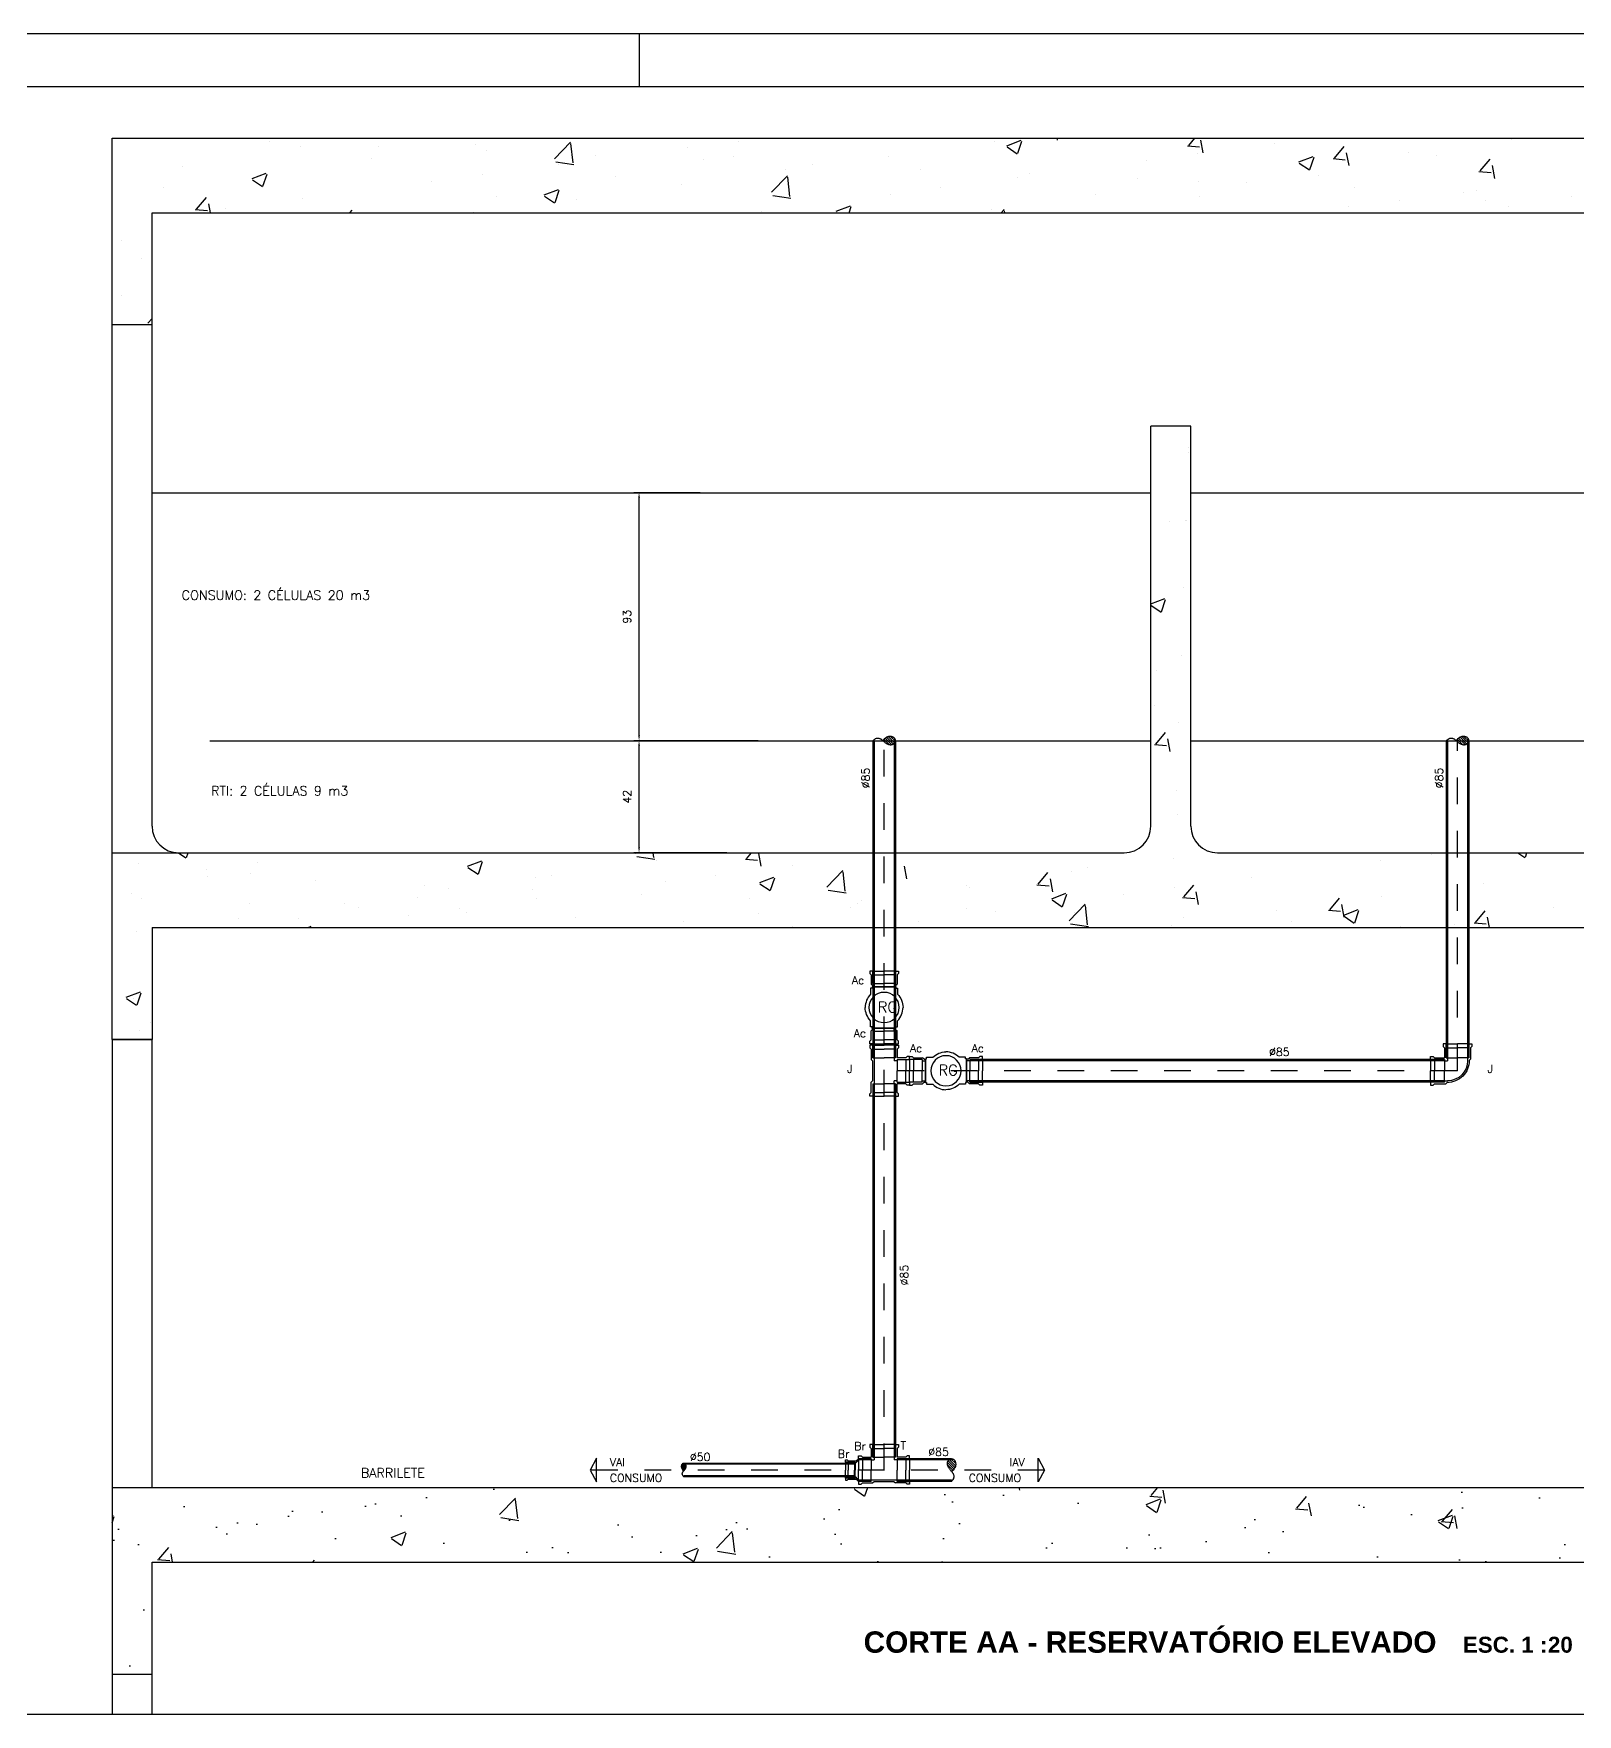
# Model space of a CAD drawing. Header units: millimetres. Extents: x -2485 to 3289, y -257 to 1952.
# Drawn here: x 23.57 to 29.36, y 5.38 to 11.68 of the extents above; entities that cross this region are included whole.
import ezdxf
from ezdxf.enums import TextEntityAlignment as Align

# ---------------------------------------------------------------- set-up
doc = ezdxf.new("R2010")
doc.units = ezdxf.units.MM
doc.header["$LTSCALE"] = 0.3
doc.linetypes.add('CONTINUO', pattern=[0])
doc.linetypes.add('HID', pattern=[0.37, 0.07, -0.1, 0.03, -0.1, 0.07])
for name, color, linetype in [('AF', 4, 'Continuous'), ('PAREDE', 7, 'CONTINUO'), ('TEX', 11, 'Continuous'), ('TEXTO', 3, 'Continuous'), ('TUB', 1, 'Continuous')]:
    doc.layers.add(name, color=color, linetype=linetype)
doc.layers.add('PROJETO ÁGUA', color=140, linetype='Continuous', lineweight=15)
doc.styles.add('ROMAND', font='romand')
doc.styles.add('ROMANS', font='romans.shx', dxfattribs={"height": 0.03})
doc.styles.add('SANSSERIFBOLD', font='sasb____.pfb')
doc.dimstyles.new('20', dxfattribs={"dimtxt": 0.03, "dimasz": 0.02, "dimexe": 0.02, "dimexo": 0.02, "dimgap": 0.03, "dimtad": 1, "dimdec": 3, "dimlfac": 100, "dimdsep": 46, "dimtxsty": 'ROMANS', "dimcen": 0.02, "dimclrd": 11, "dimclre": 11, "dimclrt": 3, "dimadec": 0, "dimazin": 0, "dimtfac": 3.333333, "dimtdec": 3, "dimtix": 1, "dimtmove": 2, "dimatfit": 3, "dimfxl": 0, "dimtolj": 1, "dimarcsym": 0})

# ---------------------------------------------------------------- blocks, each defined once
blk = doc.blocks.new('*D79')
at = {"layer": 'PROJETO ÁGUA', "color": 11, "lineweight": -2}
for p, q in [((26.2846, 9.0284), (25.8184, 9.0284)), ((25.8384, 8.6284), (25.8384, 9.0084)), ((26.1674, 8.6084), (25.8184, 8.6084))]:
    blk.add_line(p, q, dxfattribs=at)
at = {"layer": 'PROJETO ÁGUA', "color": 11}
for points in [[(25.8351, 9.0084), (25.8418, 9.0084), (25.8384, 9.0284)], [(25.8351, 8.6284), (25.8418, 8.6284), (25.8384, 8.6084)]]:
    blk.add_solid(points, dxfattribs=at)
at = {"layer": 'PROJETO ÁGUA', "color": 3, "insert": (25.7934, 8.8184), "char_height": 0.03, "attachment_point": 5, "rotation": 90, "style": 'ROMANS'}
blk.add_mtext('\\A1;42', dxfattribs=at)
blk = doc.blocks.new('*D80')
at = {"layer": 'PROJETO ÁGUA', "color": 11, "lineweight": -2}
for p, q in [((26.0674, 9.9584), (25.8184, 9.9584)), ((25.8384, 9.0484), (25.8384, 9.9384)), ((26.2846, 9.0284), (25.8184, 9.0284))]:
    blk.add_line(p, q, dxfattribs=at)
at = {"layer": 'PROJETO ÁGUA', "color": 11}
for points in [[(25.8351, 9.9384), (25.8418, 9.9384), (25.8384, 9.9584)], [(25.8351, 9.0484), (25.8418, 9.0484), (25.8384, 9.0284)]]:
    blk.add_solid(points, dxfattribs=at)
at = {"layer": 'PROJETO ÁGUA', "color": 3, "insert": (25.7934, 9.4934), "char_height": 0.03, "attachment_point": 5, "rotation": 90, "style": 'ROMANS'}
blk.add_mtext('\\A1;93', dxfattribs=at)
blk = doc.blocks.new('J90A85')
at = {"layer": 'AF', "color": 3}
for p, q in [((0.0485, 0.0378), (0.0378, 0.0378)), ((0.039, 0.0438), (0.0437, 0.0485)), ((0.0865, 0.0485), (0.0437, 0.0485)), ((0.0485, 0.0425), (0.0485, 0)), ((0.0485, 0.0425), (0.101, 0.0425)), ((0.0485, -0.0425), (0.0485, 0)), ((0.0865, 0.0485), (0.0915, 0.0535)), ((0.0865, 0.0425), (0.0865, 0)), ((0.0865, -0.0425), (0.0865, 0)), ((0.101, 0.0535), (0.0915, 0.0535)), ((0.101, 0.0425), (0.101, 0.0535)), ((0.101, 0.0425), (0.101, 0)), ((0.101, -0.0425), (0.101, 0)), ((-0.0438, -0.039), (-0.0485, -0.0437)), ((-0.0485, -0.0865), (-0.0485, -0.0437)), ((-0.0425, -0.0485), (0, -0.0485)), ((-0.0425, -0.0485), (-0.0425, -0.101)), ((-0.0378, -0.0485), (-0.0378, -0.0378)), ((0.0425, -0.0485), (0, -0.0485)), ((0.0485, -0.0378), (0.0378, -0.0378)), ((0.0378, -0.0485), (0.0378, -0.0378)), ((0.0425, -0.0485), (0.0425, -0.101)), ((0.0485, -0.0425), (0.101, -0.0425)), ((0.0865, -0.0485), (0.0485, -0.0485)), ((0.0485, -0.0865), (0.0485, -0.0485)), ((0.0865, -0.0485), (0.0915, -0.0535)), ((0.101, -0.0535), (0.0915, -0.0535)), ((0.101, -0.0425), (0.101, -0.0535)), ((-0.0485, -0.0865), (-0.0535, -0.0915)), ((-0.0535, -0.101), (-0.0535, -0.0915)), ((-0.0425, -0.101), (-0.0535, -0.101)), ((-0.0425, -0.0865), (0, -0.0865)), ((-0.0425, -0.101), (0, -0.101)), ((0.0425, -0.0865), (0, -0.0865)), ((0.0425, -0.101), (0, -0.101)), ((0.0425, -0.101), (0.0535, -0.101)), ((0.0485, -0.0865), (0.0535, -0.0915)), ((0.0535, -0.101), (0.0535, -0.0915))]:
    blk.add_line(p, q, dxfattribs=at)
for radius, start, end in [(0.0816, 89.12318, 180.87682), (0.0756, 90, 180)]:
    blk.add_arc((0.0378, -0.0378), radius, start, end, dxfattribs=at)
blk = doc.blocks.new('BA85')
at = {"layer": 'AF', "color": 7}
for p, q in [((-0.0142, -0.019), (0.0055, 0.0007)), ((-0.0031, 0.0005), (-0.0045, -0.0012)), ((-0.0016, 0.0022), (-0.0031, 0.0005)), ((-0.0002, 0.0039), (-0.0016, 0.0022)), ((0.0012, 0.0055), (-0.0002, 0.0039)), ((0, 0.0425), (0.0038, 0.0385)), ((0.0062, 0), (0.0009, 0.0052)), ((0.0025, 0.0071), (0.0012, 0.0055)), ((0.0037, 0.0085), (0.0025, 0.0071)), ((0.0048, 0.01), (0.0037, 0.0085)), ((0.0038, 0.0385), (0.0066, 0.0349)), ((0.0058, 0.0114), (0.0048, 0.01)), ((0.0067, 0.0128), (0.0058, 0.0114)), ((0.0102, -0.0048), (0.0062, 0)), ((0.0066, 0.0349), (0.0086, 0.0317)), ((0.0075, 0.0143), (0.0067, 0.0128)), ((0.0082, 0.0159), (0.0075, 0.0143)), ((0.0089, 0.0175), (0.0082, 0.0159)), ((0.0086, 0.0317), (0.0097, 0.0287)), ((0.0094, 0.0194), (0.0089, 0.0175)), ((0.01, 0.0214), (0.0094, 0.0194)), ((0.0097, 0.0287), (0.0102, 0.026)), ((0.0103, 0.0236), (0.01, 0.0214)), ((0.0102, 0.026), (0.0103, 0.0236)), ((-0.0146, -0.0225), (-0.0147, -0.0245)), ((-0.0147, -0.0245), (-0.0147, -0.0264)), ((-0.0147, -0.0264), (-0.0144, -0.0283)), ((-0.0144, -0.0206), (-0.0146, -0.0225)), ((-0.0145, -0.0281), (0.0096, -0.0041)), ((-0.0141, -0.0188), (-0.0144, -0.0206)), ((-0.0144, -0.0283), (-0.0141, -0.0302)), ((-0.0137, -0.017), (-0.0141, -0.0188)), ((-0.0141, -0.0302), (-0.0135, -0.032)), ((-0.0131, -0.0152), (-0.0137, -0.017)), ((-0.0135, -0.032), (-0.0128, -0.0337)), ((-0.0124, -0.0134), (-0.0131, -0.0152)), ((-0.0128, -0.0337), (-0.0119, -0.0353)), ((-0.0116, -0.0117), (-0.0124, -0.0134)), ((-0.0122, -0.0348), (0.0131, -0.0094)), ((-0.0119, -0.0353), (-0.0108, -0.0368)), ((-0.0107, -0.01), (-0.0116, -0.0117)), ((-0.0108, -0.0368), (-0.0095, -0.0381)), ((-0.0097, -0.0082), (-0.0107, -0.01)), ((-0.0085, -0.0065), (-0.0097, -0.0082)), ((-0.0095, -0.0381), (-0.0081, -0.0393)), ((-0.0073, -0.0047), (-0.0085, -0.0065)), ((-0.0081, -0.0393), (-0.0066, -0.0404)), ((-0.008, -0.0394), (0.0156, -0.0158)), ((-0.0059, -0.003), (-0.0073, -0.0047)), ((-0.0066, -0.0404), (-0.005, -0.0412)), ((-0.0045, -0.0012), (-0.0059, -0.003)), ((-0.005, -0.0412), (-0.0033, -0.0418)), ((-0.0033, -0.0418), (-0.0016, -0.0423)), ((-0.0019, -0.0422), (0.0162, -0.0241)), ((-0.0016, -0.0423), (0, -0.0425)), ((0, -0.0425), (0.0016, -0.0425)), ((0.0016, -0.0425), (0.0031, -0.0423)), ((0.0031, -0.0423), (0.0046, -0.0419)), ((0.0046, -0.0419), (0.006, -0.0413)), ((0.006, -0.0413), (0.0074, -0.0406)), ((0.0074, -0.0406), (0.0086, -0.0398)), ((0.0086, -0.0398), (0.0098, -0.0389)), ((0.0098, -0.0389), (0.0108, -0.0379)), ((0.013, -0.0092), (0.0102, -0.0048)), ((0.0108, -0.0379), (0.0118, -0.0369)), ((0.0118, -0.0369), (0.0127, -0.0358)), ((0.0127, -0.0358), (0.0134, -0.0345)), ((0.0149, -0.0132), (0.013, -0.0092)), ((0.0134, -0.0345), (0.0141, -0.0332)), ((0.0141, -0.0332), (0.0147, -0.0316)), ((0.0147, -0.0316), (0.0152, -0.0299)), ((0.0159, -0.0168), (0.0149, -0.0132)), ((0.0152, -0.0299), (0.0157, -0.0279)), ((0.0157, -0.0279), (0.016, -0.0256)), ((0.0163, -0.0201), (0.0159, -0.0168)), ((0.016, -0.0256), (0.0163, -0.023)), ((0.0163, -0.023), (0.0163, -0.0201))]:
    blk.add_line(p, q, dxfattribs=at)
blk = doc.blocks.new('85')
at = {"layer": 'TEX', "color": 9, "style": 'ROMANS'}
blk.add_text('%%c85', height=0.03, dxfattribs=at).set_placement((0, 0))
blk = doc.blocks.new('ADC85')
at = {"layer": 'AF', "color": 3}
for p, q in [((0, 0.043), (0, 0)), ((0.0052, 0.043), (0, 0.043)), ((0.0124, 0.0378), (0, 0.0378)), ((0, -0.043), (0, 0)), ((0.0052, 0.043), (0.0107, 0.0485)), ((0.0449, 0.0485), (0.0107, 0.0485)), ((0.0124, 0.0425), (0.0124, 0)), ((0.0124, 0.0425), (0.0594, 0.0425)), ((0.0124, -0.0425), (0.0124, 0)), ((0.0449, 0.0485), (0.0499, 0.0535)), ((0.0449, 0.0425), (0.0449, 0)), ((0.0449, -0.0425), (0.0449, 0)), ((0.0594, 0.0535), (0.0499, 0.0535)), ((0.0594, 0.0425), (0.0594, 0.0535)), ((0.0594, 0.0425), (0.0594, 0)), ((0.0594, -0.0425), (0.0594, 0)), ((0.0124, -0.0378), (0, -0.0378)), ((0.0052, -0.043), (0, -0.043)), ((0.0052, -0.043), (0.0107, -0.0485)), ((0.0449, -0.0485), (0.0107, -0.0485)), ((0.0124, -0.0425), (0.0594, -0.0425)), ((0.0449, -0.0485), (0.0499, -0.0535)), ((0.0594, -0.0535), (0.0499, -0.0535)), ((0.0594, -0.0425), (0.0594, -0.0535))]:
    blk.add_line(p, q, dxfattribs=at)
blk = doc.blocks.new('rg-85')
at = {"layer": 'AF', "color": 4}
for points in [[(-0.077, 0), (-0.077, 0.0443), (-0.073, 0.0443), (-0.073, 0.0505), (-0.0497, 0.0505, -0.196988), (0, 0.0709)], [(0.077, 0), (0.077, 0.0443), (0.073, 0.0443), (0.073, 0.0505), (0.0497, 0.0505, 0.196988), (0, 0.0709)], [(-0.077, 0), (-0.077, -0.0443), (-0.073, -0.0443), (-0.073, -0.0505), (-0.0497, -0.0505, 0.196988), (0, -0.0709)], [(0.077, 0), (0.077, -0.0443), (0.073, -0.0443), (0.073, -0.0505), (0.0497, -0.0505, -0.196988), (0, -0.0709)]]:
    blk.add_lwpolyline(points, format="xyb", dxfattribs=at)
blk.add_circle((0, 0), 0.0567, dxfattribs=at)
blk = doc.blocks.new('BA85T')
at = {"layer": 'AF', "color": 3}
for p, q in [((0.2037, 0.0425), (0, 0.0425)), ((0.2037, 0.0378), (0, 0.0378)), ((0.2037, -0.0378), (0, -0.0378)), ((0.2037, -0.0425), (0, -0.0425))]:
    blk.add_line(p, q, dxfattribs=at)
at = {"layer": 'AF'}
blk.add_blockref('BA85', (0.2037, 0), dxfattribs=at)
blk = doc.blocks.new('s8e')
at = {"layer": 'TEX', "color": 5}
blk.add_lwpolyline([(0.024, -0.0446), (0.024, 0.0446), (0, 0)], close=True, dxfattribs=at)
at = {"layer": 'TEX', "color": 5, "style": 'ROMANS'}
blk.add_text('VAI', height=0.03, dxfattribs=at).set_placement((0.074, 0.0146))
blk.add_attdef('NOME', (0.074, -0.0446), '', height=0.03, dxfattribs=at)
blk = doc.blocks.new('T85')
at = {"layer": 'AF', "color": 3}
for p, q in [((-0.0425, 0.0955), (-0.0535, 0.0955)), ((-0.0535, 0.0955), (-0.0535, 0.086)), ((-0.0485, 0.081), (-0.0535, 0.086)), ((-0.0485, 0.081), (-0.0485, 0.0425)), ((-0.0425, 0.0955), (0, 0.0955)), ((-0.0425, 0.0485), (-0.0425, 0.0955)), ((-0.0425, 0.081), (0, 0.081)), ((0.0425, 0.0955), (0, 0.0955)), ((0.0425, 0.081), (0, 0.081)), ((0.0425, 0.0955), (0.0535, 0.0955)), ((0.0425, 0.0485), (0.0425, 0.0955)), ((0.0485, 0.081), (0.0535, 0.086)), ((0.0485, 0.081), (0.0485, 0.0485)), ((0.0535, 0.0955), (0.0535, 0.086)), ((-0.0438, 0.0378), (-0.0485, 0.0425)), ((-0.0438, -0.0378), (-0.0438, 0.0378)), ((-0.0425, 0.0485), (0, 0.0485)), ((-0.0378, -0.0485), (-0.0378, 0.0485)), ((0.0425, 0.0485), (0, 0.0485)), ((0.0378, 0.0485), (0.0378, 0.0378)), ((0.0485, 0.0378), (0.0378, 0.0378)), ((0.081, 0.0485), (0.0485, 0.0485)), ((0.0485, 0.0425), (0.0485, 0)), ((0.0485, 0.0425), (0.0955, 0.0425)), ((0.081, 0.0485), (0.086, 0.0535)), ((0.081, 0.0425), (0.081, 0)), ((0.0955, 0.0535), (0.086, 0.0535)), ((0.0955, 0.0425), (0.0955, 0.0535)), ((0.0955, 0.0425), (0.0955, 0)), ((-0.0438, -0.0378), (-0.0485, -0.0425)), ((-0.0485, -0.081), (-0.0485, -0.0425)), ((-0.0425, -0.0485), (0, -0.0485)), ((-0.0425, -0.0485), (-0.0425, -0.0955)), ((0.0425, -0.0485), (0, -0.0485)), ((0.0378, -0.0485), (0.0378, -0.0378)), ((0.0485, -0.0378), (0.0378, -0.0378)), ((0.0425, -0.0485), (0.0425, -0.0955)), ((0.0485, -0.0425), (0.0485, 0)), ((0.0485, -0.0425), (0.0955, -0.0425)), ((0.081, -0.0485), (0.0485, -0.0485)), ((0.0485, -0.081), (0.0485, -0.0485)), ((0.081, -0.0425), (0.081, 0)), ((0.081, -0.0485), (0.086, -0.0535)), ((0.0955, -0.0535), (0.086, -0.0535)), ((0.0955, -0.0425), (0.0955, 0)), ((0.0955, -0.0425), (0.0955, -0.0535)), ((-0.0485, -0.081), (-0.0535, -0.086)), ((-0.0535, -0.0955), (-0.0535, -0.086)), ((-0.0425, -0.0955), (-0.0535, -0.0955)), ((-0.0425, -0.081), (0, -0.081)), ((-0.0425, -0.0955), (0, -0.0955)), ((0.0425, -0.081), (0, -0.081)), ((0.0425, -0.0955), (0, -0.0955)), ((0.0425, -0.0955), (0.0535, -0.0955)), ((0.0485, -0.081), (0.0535, -0.086)), ((0.0535, -0.0955), (0.0535, -0.086))]:
    blk.add_line(p, q, dxfattribs=at)
blk = doc.blocks.new('BR85X60')
at = {"layer": 'AF', "color": 3}
for p, q in [((0, 0.0425), (0, 0)), ((0, 0.0425), (0.047, 0.0425)), ((0, 0.0383), (0.0454, 0.0383)), ((0, -0.0425), (0, 0)), ((0.0567, 0.0287), (0.0454, 0.0383)), ((0.0567, 0.0342), (0.047, 0.0425)), ((0.086, 0.0342), (0.0567, 0.0342)), ((0.0567, 0.0267), (0.0567, 0.0287)), ((0.0567, 0.0267), (0.06, 0.0267)), ((0.06, 0.03), (0.096, 0.03)), ((0.06, 0.03), (0.06, 0)), ((0.086, 0.0342), (0.0897, 0.038)), ((0.086, 0.03), (0.086, 0)), ((0.096, 0.038), (0.0897, 0.038)), ((0.096, 0.03), (0.096, 0.038)), ((0.096, 0.03), (0.096, 0)), ((0, -0.0383), (0.0454, -0.0383)), ((0, -0.0425), (0.047, -0.0425)), ((0.0567, -0.0287), (0.0454, -0.0383)), ((0.0567, -0.0342), (0.047, -0.0425)), ((0.0567, -0.0267), (0.06, -0.0267)), ((0.0567, -0.0267), (0.0567, -0.0287)), ((0.086, -0.0342), (0.0567, -0.0342)), ((0.06, -0.03), (0.06, 0)), ((0.06, -0.03), (0.096, -0.03)), ((0.086, -0.03), (0.086, 0)), ((0.086, -0.0342), (0.0897, -0.038)), ((0.096, -0.038), (0.0897, -0.038)), ((0.096, -0.03), (0.096, 0)), ((0.096, -0.03), (0.096, -0.038))]:
    blk.add_line(p, q, dxfattribs=at)
blk = doc.blocks.new('BR60X50')
at = {"layer": 'AF', "color": 3}
for p, q in [((0, 0.03), (0.036, 0.03)), ((0, 0.0264), (0, 0.03)), ((0, 0.03), (0, 0)), ((0, -0.03), (0, 0)), ((0.00288, 0.02112), (0.00012, 0.02112)), ((0.00288, 0.025), (0.036, 0.025)), ((0.00288, 0.025), (0.00288, 0)), ((0.00288, 0.02112), (0.00288, 0.025)), ((0.00288, -0.025), (0.00288, 0)), ((0.036, 0.03), (0.036, 0)), ((0, -0.0264), (0, -0.03)), ((0, -0.03), (0.036, -0.03)), ((0.00288, -0.02112), (0.00012, -0.02112)), ((0.00288, -0.02112), (0.00288, -0.025)), ((0.00288, -0.025), (0.036, -0.025)), ((0.036, -0.03), (0.036, 0))]:
    blk.add_line(p, q, dxfattribs=at)
blk = doc.blocks.new('BA50')
at = {"layer": 'AF', "color": 7}
for p, q in [((-0.0083, -0.0112), (0.0032, 0.0004)), ((-0.0018, 0.0003), (-0.0027, -0.0007)), ((-0.0009, 0.0013), (-0.0018, 0.0003)), ((-0.0001, 0.0023), (-0.0009, 0.0013)), ((0.0007, 0.0032), (-0.0001, 0.0023)), ((0, 0.025), (0.0023, 0.0227)), ((0.0037, 0), (0.0005, 0.0031)), ((0.0015, 0.0041), (0.0007, 0.0032)), ((0.0022, 0.005), (0.0015, 0.0041)), ((0.0028, 0.0059), (0.0022, 0.005)), ((0.0023, 0.0227), (0.0039, 0.0206)), ((0.0034, 0.0067), (0.0028, 0.0059)), ((0.0039, 0.0075), (0.0034, 0.0067)), ((0.006, -0.0028), (0.0037, 0)), ((0.0039, 0.0206), (0.005, 0.0186)), ((0.0044, 0.0084), (0.0039, 0.0075)), ((0.0048, 0.0093), (0.0044, 0.0084)), ((0.0052, 0.0103), (0.0048, 0.0093)), ((0.005, 0.0186), (0.0057, 0.0169)), ((0.0056, 0.0114), (0.0052, 0.0103)), ((0.0059, 0.0126), (0.0056, 0.0114)), ((0.0057, 0.0169), (0.006, 0.0153)), ((0.006, 0.0139), (0.0059, 0.0126)), ((0.006, 0.0153), (0.006, 0.0139)), ((-0.0086, -0.0133), (-0.0087, -0.0144)), ((-0.0087, -0.0144), (-0.0086, -0.0155)), ((-0.0085, -0.0121), (-0.0086, -0.0133)), ((-0.0086, -0.0155), (-0.0085, -0.0166)), ((-0.0085, -0.0166), (0.0057, -0.0024)), ((-0.0083, -0.0111), (-0.0085, -0.0121)), ((-0.0085, -0.0166), (-0.0083, -0.0177)), ((-0.008, -0.01), (-0.0083, -0.0111)), ((-0.0083, -0.0177), (-0.008, -0.0188)), ((-0.0077, -0.0089), (-0.008, -0.01)), ((-0.008, -0.0188), (-0.0075, -0.0198)), ((-0.0073, -0.0079), (-0.0077, -0.0089)), ((-0.0075, -0.0198), (-0.007, -0.0208)), ((-0.0068, -0.0069), (-0.0073, -0.0079)), ((-0.0072, -0.0204), (0.0077, -0.0055)), ((-0.007, -0.0208), (-0.0063, -0.0216)), ((-0.0063, -0.0059), (-0.0068, -0.0069)), ((-0.0057, -0.0048), (-0.0063, -0.0059)), ((-0.0063, -0.0216), (-0.0056, -0.0224)), ((-0.005, -0.0038), (-0.0057, -0.0048)), ((-0.0056, -0.0224), (-0.0048, -0.0231)), ((-0.0043, -0.0028), (-0.005, -0.0038)), ((-0.0048, -0.0231), (-0.0039, -0.0237)), ((-0.0047, -0.0232), (0.0092, -0.0093)), ((-0.0035, -0.0017), (-0.0043, -0.0028)), ((-0.0039, -0.0237), (-0.0029, -0.0242)), ((-0.0027, -0.0007), (-0.0035, -0.0017)), ((-0.0029, -0.0242), (-0.0019, -0.0246)), ((-0.0019, -0.0246), (-0.001, -0.0249)), ((-0.0011, -0.0248), (0.0095, -0.0142)), ((-0.001, -0.0249), (0, -0.025)), ((0, -0.025), (0.0009, -0.025)), ((0.0009, -0.025), (0.0018, -0.0249)), ((0.0018, -0.0249), (0.0027, -0.0246)), ((0.0027, -0.0246), (0.0035, -0.0243)), ((0.0035, -0.0243), (0.0043, -0.0239)), ((0.0043, -0.0239), (0.0051, -0.0234)), ((0.0051, -0.0234), (0.0058, -0.0229)), ((0.0058, -0.0229), (0.0064, -0.0223)), ((0.0077, -0.0054), (0.006, -0.0028)), ((0.0064, -0.0223), (0.0069, -0.0217)), ((0.0069, -0.0217), (0.0075, -0.021)), ((0.0075, -0.021), (0.0079, -0.0203)), ((0.0088, -0.0078), (0.0077, -0.0054)), ((0.0079, -0.0203), (0.0083, -0.0195)), ((0.0083, -0.0195), (0.0087, -0.0186)), ((0.0087, -0.0186), (0.009, -0.0176)), ((0.0094, -0.0099), (0.0088, -0.0078)), ((0.009, -0.0176), (0.0092, -0.0164)), ((0.0092, -0.0164), (0.0094, -0.0151)), ((0.0096, -0.0118), (0.0094, -0.0099)), ((0.0094, -0.0151), (0.0096, -0.0135)), ((0.0096, -0.0135), (0.0096, -0.0118))]:
    blk.add_line(p, q, dxfattribs=at)
blk = doc.blocks.new('50')
at = {"layer": 'TEX', "color": 9, "style": 'ROMANS'}
blk.add_text('%%c50', height=0.03, dxfattribs=at).set_placement((0, 0))
blk = doc.blocks.new('PN')
at = {"layer": 'TEX', "color": 3, "linetype": 'Continuous', "style": 'SANSSERIFBOLD'}
blk.add_text('ESC. 1 :', height=0.06, dxfattribs=at).set_placement((-0.078, 0.0123), align=Align.CENTER)
at = {"layer": 'TEX', "color": 9, "style": 'SANSSERIFBOLD'}
blk.add_attdef('NOME', text='', height=0.08, dxfattribs=at).set_placement((-0.3353, 0.0123), align=Align.RIGHT)
at = {"layer": 'TEX', "color": 3, "style": 'SANSSERIFBOLD'}
blk.add_attdef('ESCALA', (0.0825, 0.0123), '', height=0.06, dxfattribs=at)

msp = doc.modelspace()

# ---------------------------------------------------------------- hatches: boundary and pattern name
at = {"layer": 'PAREDE', "linetype": 'CONTINUO'}
h = msp.add_hatch(dxfattribs=at)
h.set_pattern_fill('AR-CONC', color=256, scale=0.003, style=0)
h.set_pattern_definition([(50, (-3410.0164, -2095.3367), (0.546554007, -0.047817257), [0.05715, -0.62865]), (355, (-3410.0164, -2095.3367), (-0.10572848, 0.57316993), [0.04572, -0.50292]), (100.451, (-3409.97085, -2095.3407), (0.440827505, 0.52535006), [0.04857, -0.53427]), (46.1842, (-3410.0164, -2095.1843), (0.81323712, -0.12612698), [0.085725, -0.942975]), (96.6356, (-3409.9486, -2095.1948), (0.7122127, 0.74227667), [0.072855, -0.801405]), (351.184, (-3410.0164, -2095.1843), (0.71221382, 0.74227535), [0.06858, -0.75438]), (21, (-3409.9402, -2095.2224), (0.45484464, -0.306796556), [0.05715, -0.62865]), (326, (-3409.9402, -2095.2224), (0.185406085, 0.5525639), [0.04572, -0.50292]), (71.4514, (-3409.9023, -2095.248), (0.64024947, 0.24576857), [0.04857, -0.53427]), (37.5, (-3410.0164, -2095.33672), (0.00926581, 0.253665117), [0, -0.496824, 0, -0.51054, 0, -0.504825]), (7.5, (-3410.0164, -2095.33672), (0.200458988, 0.300541724), [0, -0.291084, 0, -0.485394, 0, -0.192405]), (327.5, (-3410.18633, -2095.33672), (0.406771786, -0.017186232), [0, -0.1905, 0, -0.59436, 0, -0.78867]), (317.5, (-3410.26253, -2095.3367), (0.444387544, 0.076279473), [0, -0.24765, 0, -0.394716, 0, -0.56007])])
h.paths.add_polyline_path([(23.862336, 6.228373), (23.862336, 5.528373), (24.012336, 5.528373), (24.012336, 5.948373), (31.652336, 5.948373), (31.652336, 5.528373), (31.802336, 5.528373), (31.802336, 6.228373)])

# ---------------------------------------------------------------- linework, layer by layer
at = {"color": 4, "linetype": 'Continuous'}
msp.add_line((16.62, 11.68), (33.24, 11.68), dxfattribs=at)
at = {"color": 5, "linetype": 'Continuous'}
msp.add_line((25.84, 11.48), (25.84, 11.68), dxfattribs=at)
at = {"color": 12, "linetype": 'Continuous'}
msp.add_line((33.04, 11.48), (17.12, 11.48), dxfattribs=at)
at = {"layer": 'AF'}
for p, q in [((24.012336, 9.958373), (27.757336, 9.958373)), ((27.907336, 9.958373), (31.652336, 9.958373)), ((24.22953, 9.028373), (27.757336, 9.028373)), ((27.907336, 9.028373), (31.485895, 9.028373))]:
    msp.add_line(p, q, dxfattribs=at)
at = {"layer": 'AF', "color": 3}
for p, q in [((26.714836, 9.028373), (26.714836, 7.839445)), ((26.719536, 9.028373), (26.719536, 7.839445)), ((26.795136, 9.028373), (26.795136, 7.839445)), ((26.799836, 9.028373), (26.799836, 7.839445)), ((28.864836, 9.028373), (28.864836, 7.839445)), ((28.869536, 9.028373), (28.869536, 7.839445)), ((28.945136, 9.028373), (28.945136, 7.839445)), ((28.949836, 9.028373), (28.949836, 7.839445))]:
    msp.add_line(p, q, dxfattribs=at)
at = {"layer": 'AF', "color": 3, "linetype": 'Continuous'}
for p, q in [((26.645956, 6.318946), (26.006464, 6.318946)), ((26.645956, 6.315946), (26.006464, 6.315946)), ((26.645956, 6.271946), (26.006464, 6.271946)), ((26.645956, 6.268946), (26.006464, 6.268946))]:
    msp.add_line(p, q, dxfattribs=at)
at = {"layer": 'PAREDE'}
for p, q in [((23.862336, 11.288373), (31.802336, 11.288373)), ((23.862336, 7.908373), (23.862336, 11.288373)), ((24.012336, 8.708373), (24.012336, 11.008373)), ((24.012336, 11.008373), (31.652336, 11.008373)), ((24.012336, 10.588373), (23.862336, 10.588373)), ((27.907336, 10.208373), (27.757336, 10.208373)), ((27.757336, 8.708373), (27.757336, 10.208373)), ((27.907336, 8.708373), (27.907336, 10.208373)), ((23.862336, 8.608373), (27.657336, 8.608373)), ((28.007336, 8.608373), (31.802336, 8.608373)), ((24.012336, 8.328373), (31.652336, 8.328373)), ((24.012336, 8.328373), (24.012336, 7.908373)), ((23.862336, 7.908373), (24.012336, 7.908373)), ((24.012336, 7.908373), (23.862336, 7.908373)), ((23.862336, 7.908373), (23.862336, 5.377703)), ((24.012336, 6.228373), (24.012336, 7.908373)), ((23.862336, 6.228373), (31.802336, 6.228373)), ((24.012336, 5.948373), (31.652336, 5.948373)), ((24.012336, 5.377703), (24.012336, 5.948373)), ((23.862336, 5.528373), (24.012336, 5.528373))]:
    msp.add_line(p, q, dxfattribs=at)
at = {"layer": 'PAREDE', "linetype": 'CONTINUO'}
for p, q in [((27.407376, 11.280574), (27.405938, 11.288373)), ((27.899415, 11.260704), (27.922633, 11.288373)), ((29.108533, 11.283962), (29.108533, 11.283962)), ((24.453541, 11.274934), (24.453541, 11.274934)), ((24.569682, 11.25783), (24.569682, 11.25783)), ((24.860313, 11.257747), (24.860313, 11.257747)), ((25.226466, 11.263809), (25.226466, 11.263809)), ((25.267085, 11.240561), (25.267085, 11.240561)), ((25.521988, 11.210998), (25.581339, 11.272855)), ((25.590879, 11.19548), (25.58246, 11.267847)), ((25.673857, 11.223375), (25.673857, 11.223375)), ((26.019429, 11.251899), (26.019429, 11.251899)), ((26.193859, 11.220003), (26.193859, 11.220003)), ((26.210188, 11.277013), (26.210188, 11.277013)), ((26.773994, 11.218493), (26.773994, 11.218493)), ((27.169766, 11.275625), (27.169766, 11.275625)), ((27.217765, 11.259824), (27.271119, 11.280305)), ((27.218871, 11.255406), (27.256774, 11.22984)), ((27.258684, 11.231145), (27.274134, 11.277192)), ((27.894603, 11.259037), (27.940149, 11.255052)), ((27.930917, 11.229401), (27.930917, 11.229401)), ((27.953928, 11.232753), (27.945118, 11.280517)), ((28.219511, 11.267395), (28.219511, 11.267395)), ((28.312859, 11.198796), (28.366213, 11.219277)), ((28.445969, 11.212886), (28.482704, 11.256666)), ((28.500479, 11.184932), (28.491669, 11.232696)), ((28.723642, 11.23518), (28.723642, 11.23518)), ((28.828724, 11.223022), (28.828724, 11.223022)), ((24.125294, 11.181551), (24.125294, 11.181551)), ((24.387327, 11.136111), (24.440681, 11.156592)), ((24.835227, 11.210156), (24.835227, 11.210156)), ((25.526544, 11.199616), (25.594314, 11.189106)), ((25.538188, 11.188543), (25.538188, 11.188543)), ((26.080628, 11.206189), (26.080628, 11.206189)), ((26.389103, 11.169711), (26.389103, 11.169711)), ((26.4874, 11.189003), (26.4874, 11.189003)), ((26.894172, 11.171816), (26.894172, 11.171816)), ((27.740159, 11.204287), (27.740159, 11.204287)), ((28.313963, 11.194379), (28.351867, 11.168812)), ((28.332403, 11.181527), (28.332403, 11.181527)), ((28.353776, 11.170118), (28.369227, 11.216165)), ((28.441156, 11.21122), (28.486702, 11.207235)), ((28.987708, 11.163402), (29.033254, 11.159418)), ((28.992523, 11.165069), (29.029258, 11.208849)), ((29.047031, 11.137111), (29.038221, 11.184876)), ((24.054563, 11.104242), (24.054563, 11.104242)), ((24.388437, 11.131692), (24.42634, 11.106126)), ((24.428249, 11.10743), (24.4437, 11.153477)), ((24.439454, 11.153024), (24.439454, 11.153024)), ((25.058835, 11.125435), (25.058835, 11.125435)), ((25.249594, 11.150549), (25.249594, 11.150549)), ((25.482421, 11.075083), (25.535775, 11.095564)), ((25.523342, 11.046403), (25.538792, 11.09245)), ((25.749472, 11.143723), (25.749472, 11.143723)), ((25.997864, 11.116058), (25.997864, 11.116058)), ((26.335225, 11.084871), (26.394576, 11.146728)), ((26.404116, 11.069353), (26.395697, 11.14172)), ((26.970323, 11.102936), (26.970323, 11.102936)), ((27.258917, 11.14093), (27.258917, 11.14093)), ((27.300944, 11.15463), (27.300944, 11.15463)), ((27.707715, 11.137444), (27.707715, 11.137444)), ((27.936631, 11.124395), (27.936631, 11.124395)), ((28.114487, 11.120258), (28.114487, 11.120258)), ((28.384337, 11.146743), (28.384337, 11.146743)), ((28.521259, 11.103071), (28.521259, 11.103071)), ((28.979646, 11.093318), (28.979646, 11.093318)), ((24.179267, 11.022254), (24.216003, 11.066033)), ((24.231201, 11.008373), (24.224981, 11.042092)), ((24.577594, 11.062078), (24.577594, 11.062078)), ((25.305084, 11.067444), (25.305084, 11.067444)), ((25.483529, 11.070665), (25.521433, 11.045099)), ((25.602091, 11.058926), (25.602091, 11.058926)), ((26.339781, 11.073488), (26.407551, 11.062977)), ((26.577515, 11.014055), (26.630869, 11.034536)), ((26.626151, 11.008373), (26.633885, 11.031424)), ((26.779564, 11.077822), (26.779564, 11.077822)), ((27.551739, 11.075613), (27.551739, 11.075613)), ((27.939949, 11.070463), (27.939949, 11.070463)), ((28.500294, 11.03021), (28.500294, 11.03021)), ((28.691053, 11.055324), (28.691053, 11.055324)), ((28.928031, 11.085885), (28.928031, 11.085885)), ((29.011311, 11.055712), (29.011311, 11.055712)), ((29.099268, 11.030297), (29.099268, 11.030297)), ((29.334803, 11.068699), (29.334803, 11.068699)), ((24.174466, 11.020587), (24.220012, 11.016602)), ((24.289, 11.024084), (24.289, 11.024084)), ((24.754298, 11.008373), (24.762557, 11.018216)), ((25.2172, 11.010144), (25.2172, 11.010144)), ((26.298323, 11.014466), (26.298323, 11.014466)), ((26.578621, 11.009638), (26.580495, 11.008373)), ((27.160501, 11.02196), (27.160501, 11.02196)), ((27.196081, 11.008373), (27.207813, 11.020601)), ((27.209775, 11.008373), (27.208935, 11.015593)), ((23.898383, 10.90274), (23.898383, 10.90274)), ((23.971922, 10.838605), (23.971922, 10.838605)), ((23.897782, 10.698428), (23.897782, 10.698428)), ((23.996539, 10.594847), (24.012336, 10.611311)), ((27.898917, 10.128584), (27.898917, 10.128584)), ((27.899567, 10.109734), (27.899567, 10.109734)), ((27.826782, 9.85181), (27.826782, 9.85181)), ((27.889217, 9.853157), (27.889217, 9.853157)), ((27.890302, 9.856069), (27.890302, 9.856069)), ((27.881036, 9.602404), (27.881036, 9.602404)), ((27.757336, 9.541366), (27.809999, 9.561581)), ((27.757745, 9.536687), (27.795648, 9.511121)), ((27.797556, 9.512427), (27.813007, 9.558474)), ((27.87177, 9.348739), (27.87177, 9.348739)), ((27.776892, 9.290067), (27.776892, 9.290067)), ((27.772902, 9.160268), (27.772902, 9.160268)), ((27.862504, 9.095074), (27.862504, 9.095074)), ((27.770965, 9.014174), (27.816511, 9.010189)), ((27.775782, 9.015839), (27.812517, 9.059618)), ((27.830272, 8.98789), (27.821462, 9.035654)), ((27.853238, 8.841409), (27.853238, 8.841409)), ((27.857216, 8.75234), (27.857216, 8.75234)), ((24.110947, 8.608373), (24.139559, 8.589075)), ((24.141466, 8.590379), (24.147504, 8.608373)), ((24.406057, 8.572138), (24.406057, 8.572138)), ((24.824744, 8.606681), (24.824744, 8.606681)), ((25.195647, 8.558025), (25.249001, 8.578506)), ((25.236558, 8.529352), (25.252009, 8.575399)), ((25.74979, 8.606003), (25.749353, 8.608373)), ((25.825062, 8.605782), (25.827549, 8.608373)), ((25.829614, 8.594405), (25.897384, 8.583895)), ((25.893952, 8.59027), (25.891846, 8.608373)), ((25.896106, 8.59193), (25.896106, 8.59193)), ((25.905206, 8.579407), (25.905206, 8.579407)), ((26.237037, 8.584456), (26.282583, 8.580471)), ((26.24185, 8.58612), (26.260523, 8.608373)), ((26.296342, 8.558182), (26.287532, 8.605946)), ((27.843973, 8.587744), (27.843973, 8.587744)), ((28.617351, 8.578263), (28.617351, 8.578263)), ((28.80811, 8.603377), (28.80811, 8.603377)), ((29.134026, 8.608373), (29.160178, 8.590734)), ((29.162085, 8.592041), (29.167565, 8.608373)), ((23.961905, 8.567591), (23.961905, 8.567591)), ((24.215298, 8.547024), (24.215298, 8.547024)), ((24.218743, 8.521045), (24.218743, 8.521045)), ((24.380356, 8.530402), (24.380356, 8.530402)), ((25.196748, 8.553614), (25.234651, 8.528047)), ((25.451718, 8.515651), (25.451718, 8.515651)), ((25.509433, 8.522275), (25.509433, 8.522275)), ((26.126787, 8.524525), (26.126787, 8.524525)), ((26.290741, 8.496998), (26.344095, 8.517478)), ((26.331651, 8.468326), (26.347101, 8.514373)), ((26.41538, 8.562519), (26.41538, 8.562519)), ((26.54296, 8.479655), (26.602311, 8.541512)), ((26.61185, 8.464143), (26.603431, 8.53651)), ((26.842893, 8.510361), (26.834083, 8.558125)), ((27.334958, 8.490486), (27.371694, 8.534265)), ((27.389445, 8.46254), (27.380635, 8.510304)), ((27.459081, 8.538961), (27.459081, 8.538961)), ((27.520283, 8.554102), (27.520283, 8.554102)), ((28.136109, 8.514907), (28.136109, 8.514907)), ((23.935969, 8.454122), (23.935969, 8.454122)), ((24.625514, 8.503859), (24.625514, 8.503859)), ((25.032286, 8.486673), (25.032286, 8.486673)), ((25.124542, 8.473493), (25.124542, 8.473493)), ((25.439058, 8.469487), (25.439058, 8.469487)), ((25.84583, 8.4523), (25.84583, 8.4523)), ((25.936028, 8.499411), (25.936028, 8.499411)), ((26.29184, 8.492586), (26.329744, 8.46702)), ((26.547512, 8.468277), (26.615281, 8.457766)), ((27.067843, 8.485309), (27.067843, 8.485309)), ((27.075896, 8.477823), (27.075896, 8.477823)), ((27.330141, 8.488821), (27.375687, 8.484836)), ((27.385835, 8.43597), (27.439189, 8.456451)), ((27.426743, 8.407299), (27.442193, 8.453346)), ((27.656757, 8.451799), (27.656757, 8.451799)), ((27.847516, 8.476913), (27.847516, 8.476913)), ((27.881512, 8.442668), (27.918248, 8.486448)), ((27.935996, 8.414719), (27.927186, 8.462484)), ((29.00661, 8.493645), (29.00661, 8.493645)), ((23.972637, 8.435876), (23.972637, 8.435876)), ((24.379409, 8.41869), (24.379409, 8.41869)), ((24.733303, 8.41984), (24.733303, 8.41984)), ((24.78618, 8.401503), (24.78618, 8.401503)), ((25.00733, 8.439371), (25.00733, 8.439371)), ((25.166192, 8.398061), (25.166192, 8.398061)), ((25.192952, 8.384317), (25.192952, 8.384317)), ((25.454786, 8.436055), (25.454786, 8.436055)), ((26.252601, 8.435114), (26.252601, 8.435114)), ((26.631508, 8.401543), (26.631508, 8.401543)), ((26.659373, 8.417928), (26.659373, 8.417928)), ((26.67207, 8.428177), (26.67207, 8.428177)), ((27.066145, 8.400742), (27.066145, 8.400742)), ((27.175515, 8.388442), (27.175515, 8.388442)), ((27.386933, 8.431559), (27.424836, 8.405993)), ((27.451537, 8.353528), (27.510888, 8.415385)), ((27.472917, 8.383555), (27.472917, 8.383555)), ((27.520427, 8.338016), (27.512008, 8.410383)), ((27.876694, 8.441004), (27.92224, 8.437019)), ((28.23048, 8.39121), (28.23048, 8.39121)), ((28.423246, 8.393187), (28.468792, 8.389202)), ((28.428066, 8.394851), (28.464802, 8.43863)), ((28.482548, 8.366898), (28.473738, 8.414663)), ((28.480929, 8.374942), (28.534283, 8.395423)), ((28.521835, 8.346272), (28.537286, 8.392319)), ((28.621718, 8.444863), (28.621718, 8.444863)), ((28.97462, 8.347034), (29.011356, 8.390813)), ((29.266373, 8.404563), (29.266373, 8.404563)), ((24.33753, 8.362708), (24.33753, 8.362708)), ((24.562943, 8.363092), (24.562943, 8.363092)), ((24.597383, 8.328373), (24.608751, 8.332737)), ((24.611337, 8.328373), (24.611759, 8.329631)), ((24.975434, 8.372947), (24.975434, 8.372947)), ((25.599724, 8.367131), (25.599724, 8.367131)), ((26.006496, 8.349945), (26.006496, 8.349945)), ((26.287179, 8.379394), (26.287179, 8.379394)), ((26.413268, 8.332759), (26.413268, 8.332759)), ((26.886922, 8.350448), (26.886922, 8.350448)), ((27.456089, 8.342149), (27.523859, 8.331638)), ((27.834707, 8.334078), (27.834707, 8.334078)), ((27.879689, 8.366369), (27.879689, 8.366369)), ((28.28646, 8.349183), (28.28646, 8.349183)), ((28.482025, 8.370532), (28.519929, 8.344965)), ((28.693232, 8.331997), (28.693232, 8.331997)), ((28.896245, 8.34083), (28.896245, 8.34083)), ((28.969798, 8.34537), (29.015344, 8.341385)), ((29.027385, 8.328373), (29.020289, 8.366842)), ((23.952639, 8.313926), (23.952639, 8.313926)), ((23.915148, 8.066488), (23.968502, 8.086969)), ((23.956059, 8.037815), (23.97151, 8.083862)), ((23.916249, 8.062077), (23.954153, 8.036511)), ((23.943373, 8.06026), (23.943373, 8.06026)), ((23.965183, 7.943866), (23.965183, 7.943866)), ((24.005139, 7.971054), (24.005139, 7.971054))]:
    msp.add_line(p, q, dxfattribs=at)
at = {"layer": 'PAREDE'}
for centre, start, end in [((24.112336, 8.708373), 180, 270), ((27.657336, 8.708373), 270, 0), ((28.007336, 8.708373), 180, 270)]:
    msp.add_arc(centre, 0.1, start, end, dxfattribs=at)
at = {"layer": 'TUB', "linetype": 'HID'}
for p, q in [((26.757336, 6.293946), (26.757336, 9.028373)), ((28.907336, 7.790945), (28.907336, 9.028373)), ((28.907336, 7.790945), (26.757336, 7.790945)), ((27.358416, 6.293946), (25.654955, 6.293946))]:
    msp.add_line(p, q, dxfattribs=at)
at = {"layer": 'TUB', "color": 3}
for p, q in [((28.858836, 7.833445), (27.078693, 7.833445)), ((28.858836, 7.828745), (27.078693, 7.828745)), ((28.858836, 7.753145), (27.078693, 7.753145)), ((26.714836, 7.742445), (26.714836, 6.342446)), ((26.719536, 7.742445), (26.719536, 6.342446)), ((26.795136, 7.742445), (26.795136, 6.342446)), ((26.799836, 7.742445), (26.799836, 6.342446)), ((28.858836, 7.748445), (27.078693, 7.748445))]:
    msp.add_line(p, q, dxfattribs=at)
at = {"layer": 'TUB'}
msp.add_line((33.04, 5.377703), (17.12, 5.377703), dxfattribs=at)

# ---------------------------------------------------------------- block references
at = {"layer": 'AF'}
for name, p, rotation in [('BA85', (26.757336, 9.028373), 90), ('BA85', (28.907336, 9.028373), 90), ('BA50', (26.006464, 6.293946), 180)]:
    msp.add_blockref(name, p, dxfattribs=dict(at, rotation=rotation))
at = {"layer": 'AF', "xscale": -1}
for name, p, rotation in [('ADC85', (26.757336, 8.105405), 270), ('rg-85', (26.757336, 8.028373), 90), ('ADC85', (26.757336, 7.951342), 90), ('ADC85', (27.066296, 7.790945), 180)]:
    msp.add_blockref(name, p, dxfattribs=dict(at, rotation=rotation))
at = {"layer": 'AF', "linetype": 'ByBlock', "xscale": -1, "rotation": 270}
msp.add_blockref('J90A85', (28.907336, 7.790945), dxfattribs=at)
at = {"layer": 'AF', "xscale": -1}
for name, p in [('ADC85', (26.912233, 7.790945)), ('rg-85', (26.989264, 7.790945))]:
    msp.add_blockref(name, p, dxfattribs=at)
at = {"layer": 'TEXTO', "ltscale": 0.3}
msp.add_blockref('PN', (29.163893, 5.596606), dxfattribs=at).add_auto_attribs({'NOME': 'CORTE AA - RESERVATÓRIO ELEVADO', 'ESCALA': '20'})
at = {"layer": 'TUB'}
for name, p, rotation in [('85', (26.703035, 8.850146), 90), ('85', (28.853035, 8.850146), 90), ('85', (26.847687, 6.986219), 90), ('T85', (26.757336, 6.293946), 90), ('BR85X60', (26.708836, 6.293946), 180), ('BR60X50', (26.648836, 6.293946), 180)]:
    msp.add_blockref(name, p, dxfattribs=dict(at, rotation=rotation))
at = {"layer": 'TUB', "xscale": -1, "rotation": 180}
for name, p in [('T85', (26.757336, 7.790945)), ('BA85T', (26.805836, 6.293946))]:
    msp.add_blockref(name, p, dxfattribs=at)
at = {"layer": 'TUB'}
for name, p in [('85', (28.200584, 7.84653)), ('85', (26.92303, 6.347049)), ('50', (26.028987, 6.327919))]:
    msp.add_blockref(name, p, dxfattribs=at)
msp.add_blockref('s8e', (25.654955, 6.293946), dxfattribs=at).add_auto_attribs({'NOME': 'CONSUMO'})
ref = msp.add_blockref('s8e', (27.358416, 6.293946), dxfattribs=dict(at, xscale=-1))
ref.add_attrib('NOME', 'CONSUMO', (27.074368, 6.249366), dxfattribs={"layer": 'TEX', "color": 5, "height": 0.03, "style": 'ROMANS'})

# ---------------------------------------------------------------- texts
at = {"layer": 'TEX', "color": 9}
for s, height, style, p in [('Ac', 0.03, 'ROMANS', (26.636366, 8.115471)), ('RG', 0.04, 'ROMAND', (26.733785, 8.009825)), ('Ac', 0.03, 'ROMANS', (26.643386, 7.916624)), ('Ac', 0.03, 'ROMANS', (26.854259, 7.860584)), ('Ac', 0.03, 'ROMANS', (27.085389, 7.860584)), ('J', 0.03, 'ROMANS', (26.618493, 7.783279)), ('RG', 0.04, 'ROMAND', (26.961342, 7.773622)), ('J', 0.03, 'ROMANS', (29.019994, 7.783279)), ('Br', 0.03, 'ROMANS', (26.583524, 6.339542)), ('Br', 0.03, 'ROMANS', (26.645252, 6.368877)), ('T', 0.03, 'ROMANS', (26.819012, 6.370355))]:
    msp.add_text(s, height=height, dxfattribs=dict(at, style=style)).set_placement(p)
at = {"layer": 'TEXTO', "style": 'ROMANS'}
msp.add_text('BARRILETE', height=0.035, dxfattribs=at).set_placement((24.795276, 6.265777))
at = {"layer": 'TEXTO', "char_height": 0.035, "width": 1, "attachment_point": 5, "style": 'ROMANS'}
for s, insert in [('CONSUMO: 2 CÉLULAS 20 m3', (24.476657, 9.574564)), ('RTI: 2 CÉLULAS 9 m3', (24.491048, 8.840907))]:
    msp.add_mtext(s, dxfattribs=dict(at, insert=insert))

# ---------------------------------------------------------------- dimensions: what is measured, and where the dimension line sits
at = {"layer": 'PROJETO ÁGUA'}
for base, p1, p2, text, picture, middle in [((25.838436, 9.958373), (26.304573, 9.028373), (26.087379, 9.958373), '93', '*D80', (25.793436, 9.493373)), ((25.838436, 9.028373), (26.187379, 8.608373), (26.304573, 9.028373), '42', '*D79', (25.793436, 8.818373))]:
    dim = msp.add_linear_dim(base=base, p1=p1, p2=p2, angle=90, text=text, dimstyle='20', dxfattribs=at)
    dim.commit()
    dim.dimension.update_dxf_attribs({"geometry": picture, "text_midpoint": middle})

doc.saveas('drawing.dxf')
